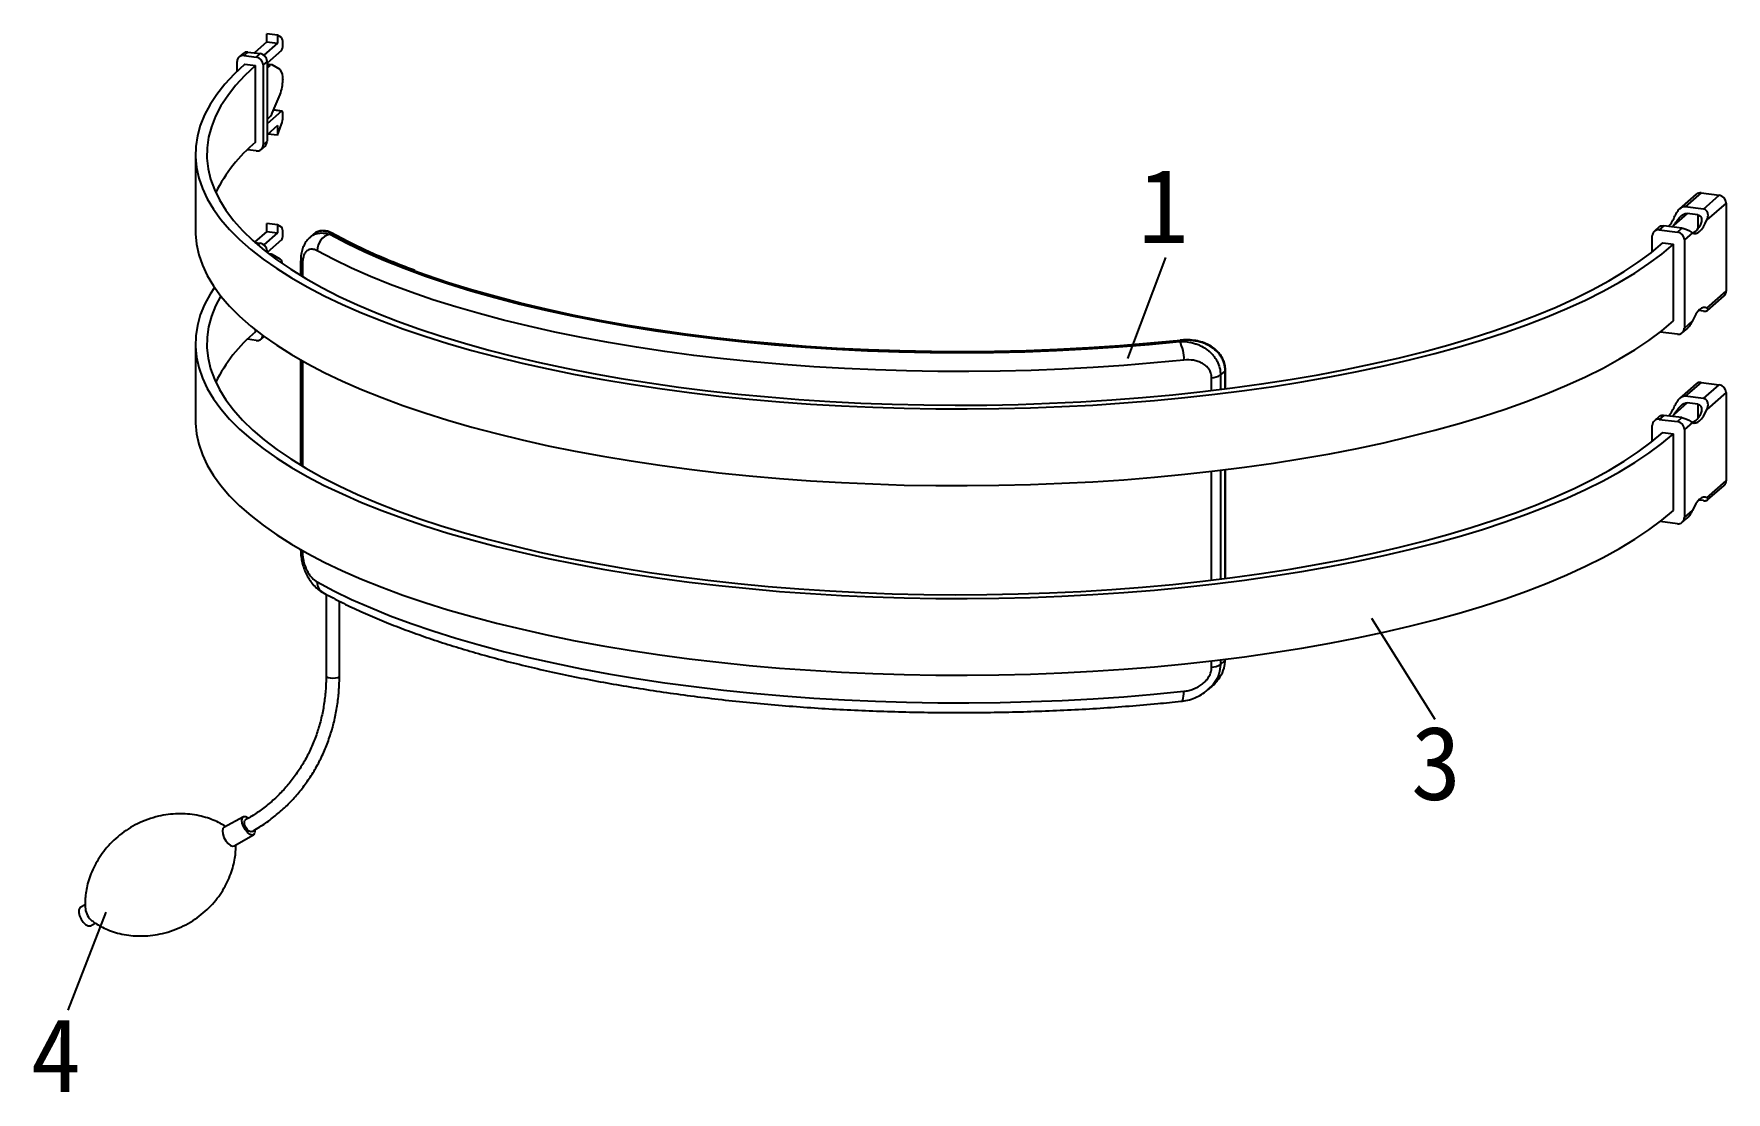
# Model space of a CAD drawing. Header units: millimetres. Extents: x 334 to 1058, y 391 to 536.
# Drawn here: x 334 to 562.9, y 390.7 to 533.8 of the extents above; entities that cross this region are included whole.
import ezdxf

# ---------------------------------------------------------------- set-up
doc = ezdxf.new("R2010")
doc.units = ezdxf.units.MM
doc.styles.get("Standard").update_dxf_attribs({"font": '', "height": 10})
doc.styles.get('Standard').set_extended_font_data('SimSun')

msp = doc.modelspace()

# ---------------------------------------------------------------- linework, layer by layer
at = {"color": 7, "linetype": 'Continuous', "lineweight": 25}
for p, q in [((366.97, 533.61), (365.56, 533.79)), ((365.56, 532.71), (365.56, 533.79)), ((366.97, 533.61), (366.97, 532.53)), ((367.52, 533.28), (366.97, 533.61)), ((362.33, 531.14), (361.8, 530.67)), ((362.99, 531.33), (362.46, 530.86)), ((362.99, 531.33), (364.64, 531.12)), ((365.56, 532.71), (363.88, 531.22)), ((364.11, 530.65), (364.64, 531.12)), ((366.97, 532.53), (365.14, 530.91)), ((365.56, 532.71), (366.97, 532.53)), ((367.53, 531.55), (365.58, 529.83)), ((367.7, 532.18), (367.7, 532.62)), ((361.53, 528.73), (361.53, 530.04)), ((362.46, 530.86), (364.11, 530.65)), ((362.56, 529.69), (364.01, 529.51)), ((364.01, 519.14), (364.01, 529.51)), ((365.58, 530.06), (365.05, 529.59)), ((365.05, 529.59), (365.05, 518.79)), ((365.58, 530.06), (365.58, 519.26)), ((366.18, 529.62), (365.58, 529.7)), ((365.93, 529.52), (365.58, 529.21)), ((367.34, 528.96), (366.27, 529.59)), ((367.7, 527.63), (367.7, 527.57)), ((366.27, 523.08), (367.34, 525.6)), ((367.53, 523.33), (365.58, 521.61)), ((365.93, 522.55), (365.58, 522.23)), ((367.59, 523.35), (366.45, 523.5)), ((367.7, 522.53), (367.7, 523.01)), ((366.97, 521.38), (365.58, 520.15)), ((366.97, 520.09), (365.7, 520.25)), ((366.97, 520.09), (367.54, 521.6)), ((366.97, 521.38), (366.97, 520.09)), ((355.89, 517.51), (355.89, 507.14)), ((364.11, 517.96), (362.91, 518.11)), ((364.77, 518.16), (365.3, 518.62)), ((365.05, 518.79), (365.58, 519.26)), ((558.89, 512.1), (556.65, 510.13)), ((559.55, 512.29), (557.42, 510.42)), ((559.55, 512.29), (562.01, 511.98)), ((559.89, 510.11), (562.01, 511.98)), ((562.94, 510.92), (560.35, 508.63)), ((562.94, 510.92), (562.94, 499)), ((559.89, 510.11), (557.42, 510.42)), ((559.1, 509.34), (557.68, 509.52)), ((559.14, 507.47), (559.14, 509.33)), ((365.56, 507.08), (363.9, 505.61)), ((366.97, 506.9), (365.14, 505.28)), ((366.97, 507.98), (365.56, 508.16)), ((365.56, 507.08), (365.56, 508.16)), ((365.56, 507.08), (366.97, 506.9)), ((367.53, 505.92), (365.58, 504.21)), ((366.97, 507.98), (366.97, 506.9)), ((367.52, 507.65), (366.97, 507.98)), ((367.7, 506.55), (367.7, 506.99)), ((371.85, 506.69), (371.36, 506.25)), ((374.23, 506.83), (374.06, 506.69)), ((552.95, 504.32), (552.95, 506.47)), ((553.95, 507.75), (553.23, 507.11)), ((554.5, 507.84), (553.89, 507.3)), ((553.89, 507.3), (556.35, 506.99)), ((556.96, 507.53), (554.5, 507.84)), ((556.35, 506.99), (556.96, 507.53)), ((558.37, 506.88), (557.29, 505.93)), ((557.29, 505.93), (557.29, 494.01)), ((363.94, 505.58), (364.64, 505.49)), ((365.58, 504.43), (365.58, 504.22)), ((366.18, 503.99), (365.81, 504.04)), ((367.34, 503.33), (366.27, 503.96)), ((554.4, 505.52), (555.84, 505.34)), ((555.84, 494.97), (555.84, 505.34)), ((370.12, 503.09), (370.12, 501.11)), ((560.35, 496.71), (562.94, 499)), ((560.44, 496.4), (562.67, 498.37)), ((557.29, 494.01), (558.37, 494.97)), ((559.89, 496.3), (559.23, 496.39)), ((364.11, 492.34), (362.91, 492.49)), ((364.01, 493.51), (364.01, 493.76)), ((364.77, 492.53), (365.17, 492.88)), ((489.01, 492.21), (489.17, 492.35)), ((489.11, 492.38), (489.07, 492.37)), ((556.35, 493.19), (554.04, 493.48)), ((557.01, 493.38), (557.74, 494.02)), ((355.89, 491.89), (355.89, 481.51)), ((370.12, 489.7), (370.12, 475.48)), ((495.18, 488.23), (494.55, 487.67)), ((495.21, 485.78), (495.21, 488.29)), ((558.89, 486.47), (556.65, 484.5)), ((559.55, 486.66), (557.42, 484.79)), ((559.55, 486.66), (562.01, 486.35)), ((559.89, 484.48), (562.01, 486.35)), ((559.89, 484.48), (557.42, 484.79)), ((559.1, 483.71), (557.68, 483.89)), ((559.14, 481.85), (559.14, 483.7)), ((562.94, 485.29), (560.35, 483)), ((562.94, 485.29), (562.94, 473.37)), ((552.95, 478.69), (552.95, 480.85)), ((553.95, 482.12), (553.23, 481.48)), ((554.5, 482.21), (553.89, 481.67)), ((553.89, 481.67), (556.35, 481.36)), ((556.96, 481.9), (554.5, 482.21)), ((556.35, 481.36), (556.96, 481.9)), ((558.37, 481.26), (557.29, 480.3)), ((554.4, 479.89), (555.84, 479.71)), ((555.84, 469.34), (555.84, 479.71)), ((557.29, 480.3), (557.29, 468.38)), ((495.21, 460.16), (495.21, 474.86)), ((560.35, 471.08), (562.94, 473.37)), ((560.44, 470.77), (562.67, 472.74)), ((557.29, 468.38), (558.37, 469.34)), ((559.89, 470.68), (559.23, 470.76)), ((556.35, 467.56), (554.04, 467.85)), ((557.01, 467.75), (557.74, 468.39)), ((370.12, 464.07), (370.12, 463.97)), ((373.1, 458.27), (373.59, 458.01)), ((373.57, 458.01), (373.57, 446.94)), ((375.36, 446.94), (375.36, 457.09)), ((494.55, 448.54), (495.18, 449.1)), ((495.2, 449.12), (495.2, 449.16)), ((495.21, 449.16), (495.21, 449.24)), ((492.87, 445.18), (492.79, 445.1)), ((492.91, 445.15), (493.4, 445.58)), ((362.38, 427.94), (359.75, 426.48)), ((361.12, 424.02), (363.75, 425.49)), ((340.97, 416.02), (340.31, 415.65)), ((341.68, 413.19), (342.34, 413.56))]:
    msp.add_line(p, q, dxfattribs=at)
at = {"color": 8, "linetype": 'Continuous', "lineweight": 25}
for p, q in [((365.93, 529.52), (365.58, 529.57)), ((367.53, 523.33), (366.43, 523.47)), ((557.68, 509.52), (555.88, 507.93)), ((364.34, 505.23), (364.64, 505.49)), ((365.58, 504.43), (365.45, 504.32)), ((370.37, 502.77), (370.37, 500.96)), ((370.37, 489.56), (370.37, 475.33)), ((494.55, 487.67), (494.55, 485.7)), ((495.18, 485.78), (495.18, 488.23)), ((493.35, 485.56), (493.35, 487.28)), ((557.68, 483.89), (555.88, 482.3)), ((493.35, 459.93), (493.35, 474.64)), ((494.55, 474.78), (494.55, 460.07)), ((495.18, 460.15), (495.18, 474.86)), ((370.37, 463.93), (370.37, 463.65)), ((493.35, 448.15), (493.35, 449.01)), ((494.55, 449.16), (494.55, 448.54)), ((495.18, 449.1), (495.18, 449.23))]:
    msp.add_line(p, q, dxfattribs=at)
for p, q in [((482.02, 489.88), (487.15, 503.57)), ((514.98, 454.81), (523.54, 441.13)), ((343.77, 415.04), (338.63, 401.78))]:
    msp.add_line(p, q)
at = {"color": 7, "linetype": 'Continuous', "lineweight": 25, "flags": 128}
for points in [[(362.56, 529.69), (361.14, 528.35), (359.88, 526.99), (358.79, 525.61), (357.87, 524.22), (357.12, 522.82), (356.55, 521.41), (356.16, 519.99), (355.94, 518.57), (355.9, 517.15), (356.03, 515.72), (356.34, 514.3), (356.83, 512.89), (357.49, 511.48), (358.32, 510.09), (359.33, 508.7), (360.51, 507.34), (361.85, 505.98), (363.36, 504.65), (365.04, 503.34), (366.88, 502.06), (368.87, 500.8), (371.02, 499.57), (373.32, 498.37), (375.77, 497.2), (378.36, 496.07), (381.08, 494.98), (383.94, 493.92), (386.93, 492.9), (390.05, 491.93), (393.28, 491), (396.62, 490.11), (400.07, 489.27), (403.62, 488.48), (407.27, 487.74), (411, 487.05), (414.82, 486.41), (418.71, 485.83), (422.68, 485.3), (426.7, 484.82), (430.78, 484.4), (434.91, 484.04), (439.08, 483.73), (443.29, 483.49), (447.52, 483.3), (451.77, 483.16), (456.03, 483.09), (460.3, 483.08), (464.57, 483.12), (468.83, 483.23), (473.07, 483.39), (477.29, 483.61), (481.48, 483.89), (485.63, 484.22), (489.74, 484.61), (493.79, 485.06), (497.78, 485.57), (501.71, 486.13), (505.57, 486.74), (509.34, 487.4), (513.03, 488.12), (516.63, 488.89), (520.13, 489.7), (523.53, 490.56), (526.81, 491.47), (529.98, 492.43), (533.03, 493.42), (535.95, 494.46), (538.75, 495.54), (541.4, 496.65), (543.92, 497.8), (546.29, 498.99), (548.51, 500.2), (550.58, 501.45), (552.5, 502.72), (554.25, 504.02), (555.84, 505.34)], [(364.01, 529.51), (362.59, 528.17), (361.33, 526.81), (360.25, 525.43), (359.34, 524.05), (358.61, 522.65), (358.05, 521.24), (357.67, 519.82), (357.47, 518.4), (357.45, 516.98), (357.6, 515.56), (357.94, 514.15), (358.45, 512.74), (359.14, 511.33), (360, 509.94), (361.04, 508.56), (362.25, 507.2), (363.63, 505.86), (365.18, 504.53), (366.89, 503.23), (368.77, 501.96), (370.8, 500.71), (372.99, 499.49), (375.33, 498.3), (377.82, 497.15), (380.45, 496.03), (383.21, 494.95), (386.12, 493.91), (389.14, 492.91), (392.3, 491.95), (395.57, 491.04), (398.95, 490.18), (402.44, 489.36), (406.02, 488.59), (409.7, 487.87), (413.47, 487.21), (417.32, 486.6), (421.24, 486.04), (425.22, 485.54), (429.27, 485.09), (433.37, 484.7), (437.52, 484.37), (441.7, 484.1), (445.91, 483.88), (450.15, 483.72), (454.4, 483.63), (458.66, 483.59), (462.92, 483.61), (467.18, 483.69), (471.42, 483.84), (475.64, 484.04), (479.83, 484.29), (483.99, 484.61), (488.1, 484.99), (492.16, 485.42), (496.16, 485.91), (500.1, 486.45), (503.97, 487.05), (507.76, 487.7), (511.46, 488.4), (515.07, 489.16), (518.58, 489.96), (521.99, 490.82), (525.29, 491.72), (528.47, 492.66), (531.53, 493.65), (534.47, 494.68), (537.27, 495.75), (539.94, 496.86), (542.46, 498), (544.84, 499.18), (547.06, 500.4), (549.14, 501.64), (551.05, 502.91), (552.81, 504.2), (554.4, 505.52)], [(367.7, 523.01), (367.7, 523.1), (367.69, 523.18), (367.67, 523.25), (367.65, 523.3), (367.62, 523.34), (367.59, 523.35), (367.56, 523.35), (367.53, 523.33)], [(558.37, 506.88), (558.61, 506.8), (558.85, 506.81), (559.1, 506.9), (559.36, 507.09), (559.62, 507.35), (559.87, 507.71), (560.12, 508.13), (560.35, 508.63)], [(355.89, 507.14), (355.9, 506.77), (356.03, 505.35), (356.34, 503.93), (356.83, 502.52), (357.49, 501.11), (358.32, 499.72), (359.33, 498.33), (360.51, 496.96), (361.85, 495.61), (363.36, 494.28), (365.04, 492.97), (366.88, 491.69), (368.87, 490.43), (371.02, 489.2), (373.32, 488), (375.77, 486.83), (378.36, 485.7), (381.08, 484.61), (383.94, 483.55), (386.93, 482.53), (390.05, 481.56), (393.28, 480.63), (396.62, 479.74), (400.07, 478.9), (403.62, 478.11), (407.27, 477.37), (411, 476.68), (414.82, 476.04), (418.71, 475.46), (422.68, 474.93), (426.7, 474.45), (430.78, 474.03), (434.91, 473.67), (439.08, 473.36), (443.29, 473.12), (447.52, 472.93), (451.77, 472.79), (456.03, 472.72), (460.3, 472.71), (464.57, 472.75), (468.83, 472.85), (473.07, 473.02), (477.29, 473.24), (481.48, 473.51), (485.63, 473.85), (489.74, 474.24), (493.79, 474.69), (497.78, 475.2), (501.71, 475.75), (505.57, 476.37), (509.34, 477.03), (513.03, 477.75), (516.63, 478.51), (520.13, 479.33), (523.53, 480.19), (526.81, 481.1), (529.98, 482.06), (533.03, 483.05), (535.95, 484.09), (538.75, 485.17), (541.4, 486.28), (543.92, 487.43), (546.29, 488.61), (548.51, 489.83), (550.58, 491.08), (552.5, 492.35), (554.25, 493.65), (555.84, 494.97)], [(374.06, 506.69), (376.35, 505.49), (378.79, 504.32), (381.38, 503.19), (384.12, 502.09), (386.99, 501.04), (389.99, 500.03), (393.12, 499.06), (396.38, 498.13), (399.75, 497.26), (403.23, 496.43), (406.81, 495.66), (410.49, 494.93), (414.26, 494.26), (418.11, 493.65), (422.04, 493.09), (426.03, 492.58), (430.09, 492.14), (434.2, 491.75), (438.36, 491.42), (442.55, 491.15), (446.78, 490.95), (451.03, 490.8), (455.29, 490.71), (459.56, 490.69), (463.83, 490.72), (468.1, 490.82), (472.34, 490.98), (476.56, 491.2), (480.75, 491.47), (484.9, 491.81), (489.01, 492.21)], [(555.88, 507.93), (555.73, 507.74), (555.68, 507.69)], [(489.6, 489.69), (485.55, 489.29), (481.45, 488.96), (477.31, 488.68), (473.15, 488.45), (468.95, 488.29), (464.74, 488.18), (460.52, 488.14), (456.3, 488.15), (452.09, 488.22), (447.88, 488.35), (443.7, 488.53), (439.54, 488.78), (435.42, 489.08), (431.33, 489.43), (427.3, 489.85), (423.32, 490.32), (419.4, 490.84), (415.55, 491.42), (411.78, 492.05), (408.09, 492.74), (404.49, 493.47), (400.98, 494.25), (397.57, 495.09), (394.27, 495.96), (391.09, 496.89), (388.02, 497.85), (385.07, 498.86), (382.25, 499.91), (379.56, 500.99), (377.02, 502.11), (374.61, 503.27), (372.35, 504.46)], [(489.17, 492.35), (485.07, 491.95), (480.92, 491.61), (476.73, 491.33), (472.5, 491.11), (468.26, 490.94), (463.99, 490.85), (459.72, 490.81), (455.44, 490.83), (451.18, 490.92), (446.92, 491.06), (442.69, 491.27), (438.5, 491.54), (434.34, 491.86), (430.22, 492.25), (426.16, 492.7), (422.16, 493.2), (418.23, 493.76), (414.38, 494.38), (410.61, 495.05), (406.93, 495.77), (403.35, 496.55), (399.87, 497.38), (396.5, 498.26), (393.25, 499.18), (390.12, 500.15), (387.12, 501.17), (385.45, 501.77)], [(358.46, 499.51), (357.87, 498.59), (357.12, 497.19), (356.55, 495.78), (356.16, 494.36), (355.94, 492.94), (355.9, 491.52), (356.03, 490.1), (356.34, 488.68), (356.83, 487.26), (357.49, 485.86), (358.32, 484.46), (359.33, 483.08), (360.51, 481.71), (361.85, 480.36), (363.36, 479.03), (365.04, 477.72), (366.88, 476.43), (368.87, 475.17), (371.02, 473.94), (373.32, 472.74), (375.77, 471.58), (378.36, 470.44), (381.08, 469.35), (383.94, 468.29), (386.93, 467.28), (390.05, 466.3), (393.28, 465.37), (396.62, 464.49), (400.07, 463.65), (403.62, 462.86), (407.27, 462.12), (411, 461.43), (414.82, 460.79), (418.71, 460.2), (422.68, 459.67), (426.7, 459.2), (430.78, 458.78), (434.91, 458.41), (439.08, 458.11), (443.29, 457.86), (447.52, 457.67), (451.77, 457.54), (456.03, 457.46), (460.3, 457.45), (464.57, 457.49), (468.83, 457.6), (473.07, 457.76), (477.29, 457.98), (481.48, 458.26), (485.63, 458.59), (489.74, 458.99), (493.79, 459.43), (497.78, 459.94), (501.71, 460.5), (505.57, 461.11), (509.34, 461.77), (513.03, 462.49), (516.63, 463.26), (520.13, 464.07), (523.53, 464.94), (526.81, 465.85), (529.98, 466.8), (533.03, 467.8), (535.95, 468.83), (538.75, 469.91), (541.4, 471.02), (543.92, 472.17), (546.29, 473.36), (548.51, 474.57), (550.58, 475.82), (552.5, 477.09), (554.25, 478.39), (555.84, 479.71)], [(359.31, 498.36), (358.61, 497.02), (358.05, 495.61), (357.67, 494.2), (357.47, 492.78), (357.45, 491.36), (357.6, 489.94), (357.94, 488.52), (358.45, 487.11), (359.14, 485.71), (360, 484.32), (361.04, 482.94), (362.25, 481.57), (363.63, 480.23), (365.18, 478.91), (366.89, 477.61), (368.77, 476.33), (370.8, 475.08), (372.99, 473.86), (375.33, 472.67), (377.82, 471.52), (380.45, 470.4), (383.21, 469.32), (386.12, 468.28), (389.14, 467.28), (392.3, 466.32), (395.57, 465.41), (398.95, 464.55), (402.44, 463.73), (406.02, 462.96), (409.7, 462.25), (413.47, 461.58), (417.32, 460.97), (421.24, 460.41), (425.22, 459.91), (429.27, 459.46), (433.37, 459.07), (437.52, 458.74), (441.7, 458.47), (445.91, 458.25), (450.15, 458.1), (454.4, 458), (458.66, 457.96), (462.92, 457.99), (467.18, 458.07), (471.42, 458.21), (475.64, 458.41), (479.83, 458.67), (483.99, 458.98), (488.1, 459.36), (492.16, 459.79), (496.16, 460.28), (500.1, 460.82), (503.97, 461.42), (507.76, 462.07), (511.46, 462.78), (515.07, 463.53), (518.58, 464.34), (521.99, 465.19), (525.29, 466.09), (528.47, 467.03), (531.53, 468.02), (534.47, 469.05), (537.27, 470.12), (539.94, 471.23), (542.46, 472.38), (544.84, 473.56), (547.06, 474.77), (549.14, 476.01), (551.05, 477.28), (552.81, 478.57), (554.4, 479.89)], [(560.35, 496.71), (560.12, 496.8), (559.87, 496.79), (559.62, 496.7), (559.36, 496.51), (559.1, 496.24), (558.85, 495.89), (558.61, 495.46), (558.37, 494.97)], [(355.89, 481.51), (355.9, 481.15), (356.03, 479.72), (356.34, 478.3), (356.83, 476.89), (357.49, 475.48), (358.32, 474.09), (359.33, 472.71), (360.51, 471.34), (361.85, 469.99), (363.36, 468.65), (365.04, 467.35), (366.88, 466.06), (368.87, 464.8), (371.02, 463.57), (373.32, 462.37), (375.77, 461.21), (378.36, 460.07), (381.08, 458.98), (383.94, 457.92), (386.93, 456.91), (390.05, 455.93), (393.28, 455), (396.62, 454.11), (400.07, 453.28), (403.62, 452.49), (407.27, 451.74), (411, 451.05), (414.82, 450.42), (418.71, 449.83), (422.68, 449.3), (426.7, 448.83), (430.78, 448.41), (434.91, 448.04), (439.08, 447.74), (443.29, 447.49), (447.52, 447.3), (451.77, 447.17), (456.03, 447.09), (460.3, 447.08), (464.57, 447.12), (468.83, 447.23), (473.07, 447.39), (477.29, 447.61), (481.48, 447.89), (485.63, 448.22), (489.74, 448.62), (493.79, 449.06), (497.78, 449.57), (501.71, 450.13), (505.57, 450.74), (509.34, 451.4), (513.03, 452.12), (516.63, 452.89), (520.13, 453.7), (523.53, 454.57), (526.81, 455.47), (529.98, 456.43), (533.03, 457.42), (535.95, 458.46), (538.75, 459.54), (541.4, 460.65), (543.92, 461.8), (546.29, 462.99), (548.51, 464.2), (550.58, 465.45), (552.5, 466.72), (554.25, 468.02), (555.84, 469.34)], [(555.88, 482.3), (555.73, 482.11), (555.68, 482.06)], [(558.37, 481.26), (558.61, 481.17), (558.85, 481.18), (559.1, 481.27), (559.36, 481.46), (559.62, 481.73), (559.87, 482.08), (560.12, 482.51), (560.35, 483)], [(560.35, 471.08), (560.12, 471.17), (559.87, 471.16), (559.62, 471.07), (559.36, 470.88), (559.1, 470.61), (558.85, 470.26), (558.61, 469.84), (558.37, 469.34)], [(372.35, 459.68), (374.61, 458.49), (377.02, 457.33), (379.56, 456.21), (382.25, 455.12), (385.07, 454.08), (388.02, 453.07), (391.09, 452.1), (394.27, 451.18), (397.57, 450.3), (400.98, 449.47), (404.49, 448.69), (408.09, 447.95), (411.78, 447.27), (415.55, 446.64), (419.4, 446.06), (423.32, 445.54), (427.3, 445.07), (431.33, 444.65), (435.42, 444.29), (439.54, 443.99), (443.7, 443.75), (447.88, 443.56), (452.09, 443.43), (456.3, 443.36), (460.52, 443.35), (464.74, 443.4), (468.95, 443.51), (473.15, 443.67), (477.31, 443.89), (481.45, 444.17), (485.55, 444.51), (489.6, 444.9)], [(495.18, 449.1), (495.21, 449.15), (495.21, 449.16)], [(359.75, 426.48), (359.61, 426.34), (359.54, 426.03), (359.59, 425.62), (359.75, 425.15), (360, 424.7), (360.32, 424.32), (360.64, 424.07), (360.94, 423.98), (361.12, 424.02)], [(363.8, 425.52), (363.57, 425.45), (363.28, 425.54), (362.95, 425.79), (362.64, 426.17), (362.38, 426.62), (362.22, 427.08), (362.18, 427.5), (362.25, 427.81), (362.43, 427.97), (362.7, 427.96), (363.02, 427.78), (363.05, 427.76)], [(363.5, 425.93), (363.38, 425.91), (363.17, 425.98), (362.95, 426.17), (362.75, 426.43), (362.59, 426.75), (362.51, 427.05), (362.51, 427.31), (362.59, 427.47), (362.63, 427.5)], [(340.31, 415.65), (340.26, 415.61), (340.13, 415.37), (340.11, 415.01), (340.22, 414.56), (340.43, 414.1), (340.72, 413.67), (341.04, 413.35), (341.36, 413.18), (341.63, 413.17), (341.68, 413.19)]]:
    msp.add_lwpolyline(points, dxfattribs=at)
at = {"color": 8, "linetype": 'Continuous', "lineweight": 25, "flags": 128}
for points in [[(489.17, 492.35), (489.14, 492.37), (489.11, 492.38)], [(495.18, 488.23), (495.21, 488.27), (495.21, 488.28)], [(375.36, 446.94), (375.3, 446.84), (375.12, 446.74), (374.83, 446.67), (374.49, 446.64), (374.15, 446.66), (373.85, 446.73), (373.65, 446.82), (373.57, 446.93), (373.57, 446.94)], [(489.21, 443.55), (489.23, 443.55), (489.34, 443.62), (489.43, 443.76), (489.5, 443.96), (489.56, 444.23), (489.59, 444.55), (489.6, 444.9)]]:
    msp.add_lwpolyline(points, dxfattribs=at)
at = {"color": 7, "linetype": 'Continuous', "lineweight": 25}
for centre, radius, start, end in [((362.87, 530.5), 0.834, 81.8421, 130.6609), ((364.48, 530.04), 1.09, 1.0588, 81.7604), ((366.85, 532.74), 0.859, 351.6877, 38.9246), ((366.72, 532.12), 0.984, 324.9306, 3.5933), ((362.34, 530.06), 0.814, 81.3985, 181.4212), ((363.95, 529.57), 1.09, 1.0588, 81.7604), ((366.14, 529.34), 0.283, 63.109, 139.0299), ((366.01, 527.88), 1.71, 351.5753, 39.2047), ((362.35, 527.54), 5.35, 338.7179, 0.3193), ((364.84, 523.61), 1.52, 315.433, 339.5954), ((364.96, 522.52), 2.75, 340.4231, 0.1317), ((377.52, 502.94), 21.09, 129.83, 153.569), ((364.23, 518.77), 0.814, 261.3987, 1.4203), ((364.74, 519.24), 0.834, 312.1572, 0.9778), ((559.43, 511.46), 0.834, 81.8412, 130.6613), ((561.85, 510.9), 1.09, 1.0581, 81.7609), ((551.61, 510.87), 4.72, 318.6783, 338.9104), ((366.85, 507.11), 0.859, 351.6877, 38.9247), ((366.72, 506.49), 0.984, 324.9308, 3.5932), ((374.65, 504.47), 2.3, 104.7996, 180.2053), ((553.77, 506.49), 0.814, 81.3984, 181.4206), ((556.2, 505.91), 1.09, 1.0581, 81.7609), ((557.85, 508.36), 1.57, 289.6415, 327.4368), ((364.48, 504.41), 1.09, 1.0588, 81.7605), ((366.15, 503.72), 0.27, 62.243, 132.4746), ((366.73, 502.65), 0.921, 3.7019, 48.3659), ((562.11, 498.99), 0.834, 312.1579, 0.9784), ((377.52, 477.31), 21.09, 129.83, 153.569), ((364.23, 493.13), 0.809, 261.1779, 349.1173), ((485.1, 489.95), 4.51, 356.682, 30.0455), ((556.47, 493.99), 0.814, 261.3985, 1.4212), ((493.23, 489.67), 2.39, 272.8471, 303.4009), ((559.43, 485.84), 0.834, 81.8416, 130.6609), ((561.85, 485.27), 1.09, 1.0582, 81.7608), ((551.61, 485.25), 4.72, 318.6781, 338.9105), ((553.77, 480.87), 0.814, 81.3986, 181.4206), ((556.2, 480.28), 1.09, 1.0582, 81.7608), ((557.85, 482.73), 1.57, 289.6433, 327.435), ((562.11, 473.36), 0.834, 312.1577, 0.9785), ((556.47, 468.36), 0.814, 261.3984, 1.4212), ((370.54, 464.03), 0.425, 189.1003, 246.3706), ((493.23, 450.54), 2.39, 272.8471, 303.4009), ((363.13, 426.01), 0.831, 324.5419, 11.6834), ((343.5, 415.82), 2.52, 186.6408, 231.7153)]:
    msp.add_arc(centre, radius, start, end, dxfattribs=at)
at = {"color": 8, "linetype": 'Continuous', "lineweight": 25}
for centre, radius, start, end in [((374.3, 506.49), 0.35, 61.5174, 102.4798), ((413.72, 579.41), 82.63, 241.4474, 249.995), ((370.55, 503.16), 0.427, 189.4751, 246.3221), ((373.92, 459.61), 1.57, 177.4018, 238.4747)]:
    msp.add_arc(centre, radius, start, end, dxfattribs=at)
at = {"color": 7, "linetype": 'Continuous', "lineweight": 25}
for points, knots in [([(555.88, 507.93), (555.97, 508.05), (556.06, 508.18), (556.21, 508.4), (556.26, 508.47), (556.37, 508.63), (556.43, 508.71), (556.56, 508.87), (556.63, 508.96), (556.79, 509.12), (556.88, 509.2), (557.03, 509.31), (557.08, 509.35), (557.19, 509.41), (557.25, 509.44), (557.37, 509.49), (557.43, 509.5), (557.56, 509.52), (557.62, 509.52), (557.68, 509.52)], [0, 0, 0, 0, 0.25, 0.25, 0.375, 0.375, 0.5, 0.5, 0.625, 0.625, 0.75, 0.75, 0.8125, 0.8125, 0.875, 0.875, 0.9375, 0.9375, 1, 1, 1, 1]), ([(557.42, 510.42), (557.34, 510.43), (557.25, 510.42), (557.08, 510.38), (556.99, 510.35), (556.83, 510.27), (556.76, 510.21), (556.62, 510.1), (556.56, 510.04), (556.39, 509.85), (556.29, 509.71), (556.14, 509.44), (556.07, 509.31), (556.02, 509.17)], [0, 0, 0, 0, 0.125, 0.125, 0.25, 0.25, 0.375, 0.375, 0.5, 0.5, 0.75, 0.75, 1, 1, 1, 1]), ([(559.1, 509.34), (559.16, 509.33), (559.21, 509.31), (559.32, 509.27), (559.36, 509.23), (559.44, 509.16), (559.47, 509.12), (559.53, 509.04), (559.55, 509), (559.6, 508.86), (559.61, 508.77), (559.62, 508.58), (559.61, 508.49), (559.56, 508.23), (559.5, 508.07), (559.35, 507.77), (559.26, 507.63), (559.17, 507.52)], [0, 0, 0, 0, 0.0625, 0.0625, 0.125, 0.125, 0.1875, 0.1875, 0.25, 0.25, 0.375, 0.375, 0.5, 0.5, 0.75, 0.75, 1, 1, 1, 1]), ([(560.35, 508.63), (560.41, 508.76), (560.45, 508.9), (560.5, 509.18), (560.51, 509.33), (560.47, 509.55), (560.45, 509.62), (560.39, 509.76), (560.35, 509.82), (560.25, 509.94), (560.19, 509.99), (560.05, 510.07), (559.97, 510.1), (559.89, 510.11)], [0, 0, 0, 0, 0.25, 0.25, 0.5, 0.5, 0.625, 0.625, 0.75, 0.75, 0.875, 0.875, 1, 1, 1, 1]), ([(371.35, 506.22), (371.24, 506.13), (370.97, 505.89), (370.64, 505.37), (370.35, 504.72), (370.18, 503.98), (370.11, 503.43), (370.13, 503.12), (370.13, 503.09)], [0, 0, 0, 0, 0.1270586, 0.330831, 0.5407605, 0.7588196, 0.976137, 1, 1, 1, 1]), ([(374.47, 506.78), (374.34, 506.86), (373.99, 507.05), (373.46, 507.17), (372.89, 507.19), (372.38, 507.04), (372.04, 506.88), (371.9, 506.73), (371.89, 506.72)], [0, 0, 0, 0, 0.151613, 0.392557, 0.594435, 0.787964, 0.993528, 1, 1, 1, 1]), ([(385.63, 501.77), (384.93, 502.04), (383.35, 502.63), (381.04, 503.58), (378.7, 504.63), (376.49, 505.7), (375.14, 506.44), (374.47, 506.8)], [0, 0, 0, 0, 0.1694, 0.378343, 0.587221, 0.796029, 1, 1, 1, 1]), ([(553.96, 507.74), (553.99, 507.77), (554.06, 507.82), (554.25, 507.86), (554.42, 507.84), (554.5, 507.84)], [0, 0, 0, 0, 0.367498, 0.685908, 1, 1, 1, 1]), ([(556.96, 507.53), (557.05, 507.52), (557.14, 507.5), (557.31, 507.45), (557.4, 507.42), (557.56, 507.36), (557.63, 507.32), (557.77, 507.25), (557.83, 507.22), (558, 507.12), (558.09, 507.06), (558.25, 506.96), (558.32, 506.92), (558.37, 506.88)], [0, 0, 0, 0, 0.125, 0.125, 0.25, 0.25, 0.375, 0.375, 0.5, 0.5, 0.75, 0.75, 1, 1, 1, 1]), ([(372.35, 504.46), (372.23, 504.53), (372.12, 504.58), (371.89, 504.65), (371.77, 504.67), (371.55, 504.68), (371.44, 504.67), (371.23, 504.61), (371.13, 504.57), (370.94, 504.44), (370.86, 504.36), (370.7, 504.15), (370.62, 504.02), (370.53, 503.81), (370.51, 503.73), (370.46, 503.56), (370.44, 503.47), (370.39, 503.19), (370.37, 502.99), (370.37, 502.77)], [0, 0, 0, 0, 0.125, 0.125, 0.25, 0.25, 0.375, 0.375, 0.5, 0.5, 0.625, 0.625, 0.75, 0.75, 0.8125, 0.8125, 0.875, 0.875, 1, 1, 1, 1]), ([(558.37, 494.97), (558.27, 494.77), (558.12, 494.46), (557.87, 494.12), (557.75, 494.03), (557.74, 494.02)], [0, 0, 0, 0, 0.631011, 0.970249, 1, 1, 1, 1]), ([(559.89, 496.3), (559.97, 496.29), (560.05, 496.29), (560.19, 496.3), (560.25, 496.31), (560.35, 496.34), (560.39, 496.36), (560.45, 496.41), (560.47, 496.43), (560.51, 496.5), (560.5, 496.55), (560.45, 496.64), (560.41, 496.68), (560.35, 496.71)], [0, 0, 0, 0, 0.125, 0.125, 0.25, 0.25, 0.375, 0.375, 0.5, 0.5, 0.75, 0.75, 1, 1, 1, 1]), ([(489.01, 492.21), (489.35, 492.22), (489.69, 492.2), (490.37, 492.11), (490.7, 492.04), (491.19, 491.89), (491.35, 491.83), (491.66, 491.71), (491.82, 491.64), (492.26, 491.41), (492.54, 491.24), (492.94, 490.93), (493.07, 490.82), (493.31, 490.6), (493.42, 490.48), (493.63, 490.23), (493.73, 490.1), (493.92, 489.83), (494, 489.69), (494.23, 489.26), (494.35, 488.96), (494.51, 488.32), (494.55, 488), (494.55, 487.67)], [0, 0, 0, 0, 0.125, 0.125, 0.25, 0.25, 0.3125, 0.3125, 0.375, 0.375, 0.5, 0.5, 0.5625, 0.5625, 0.625, 0.625, 0.6875, 0.6875, 0.75, 0.75, 0.875, 0.875, 1, 1, 1, 1]), ([(495.21, 488.28), (495.21, 488.3), (495.23, 488.57), (495.14, 489.08), (494.92, 489.78), (494.55, 490.41), (494.06, 490.97), (493.45, 491.46), (492.72, 491.87), (491.88, 492.18), (490.95, 492.37), (490.01, 492.45), (489.39, 492.39), (489.11, 492.37)], [0, 0, 0, 0, 0.006943, 0.094421, 0.181247, 0.269566, 0.360594, 0.456443, 0.558535, 0.667329, 0.782529, 0.903343, 1, 1, 1, 1]), ([(495.18, 488.23), (495.18, 488.58), (495.13, 488.92), (494.98, 489.4), (494.92, 489.56), (494.78, 489.87), (494.7, 490.01), (494.52, 490.29), (494.42, 490.43), (494.21, 490.69), (494.09, 490.81), (493.73, 491.15), (493.46, 491.34), (493.03, 491.61), (492.88, 491.69), (492.58, 491.83), (492.42, 491.9), (491.94, 492.08), (491.62, 492.17), (491.11, 492.27), (490.93, 492.3), (490.58, 492.35), (490.41, 492.36), (489.88, 492.39), (489.53, 492.38), (489.17, 492.35)], [0, 0, 0, 0, 0.125, 0.125, 0.1875, 0.1875, 0.25, 0.25, 0.3125, 0.3125, 0.375, 0.375, 0.5, 0.5, 0.5625, 0.5625, 0.625, 0.625, 0.75, 0.75, 0.8125, 0.8125, 0.875, 0.875, 1, 1, 1, 1]), ([(493.35, 487.28), (493.35, 487.39), (493.34, 487.49), (493.31, 487.7), (493.28, 487.81), (493.19, 488.11), (493.1, 488.29), (492.92, 488.54), (492.86, 488.62), (492.72, 488.77), (492.65, 488.84), (492.49, 488.97), (492.41, 489.04), (492.24, 489.15), (492.16, 489.21), (491.89, 489.35), (491.7, 489.43), (491.3, 489.57), (491.1, 489.62), (490.47, 489.72), (490.04, 489.73), (489.6, 489.69)], [0, 0, 0, 0, 0.0625, 0.0625, 0.125, 0.125, 0.25, 0.25, 0.3125, 0.3125, 0.375, 0.375, 0.4375, 0.4375, 0.5, 0.5, 0.625, 0.625, 0.75, 0.75, 1, 1, 1, 1]), ([(555.88, 482.3), (555.97, 482.42), (556.06, 482.55), (556.21, 482.77), (556.26, 482.85), (556.37, 483), (556.43, 483.08), (556.56, 483.25), (556.63, 483.33), (556.79, 483.49), (556.88, 483.57), (557.03, 483.69), (557.08, 483.72), (557.19, 483.78), (557.25, 483.81), (557.37, 483.86), (557.43, 483.88), (557.56, 483.89), (557.62, 483.9), (557.68, 483.89)], [0, 0, 0, 0, 0.25, 0.25, 0.375, 0.375, 0.5, 0.5, 0.625, 0.625, 0.75, 0.75, 0.8125, 0.8125, 0.875, 0.875, 0.9375, 0.9375, 1, 1, 1, 1]), ([(557.42, 484.79), (557.34, 484.8), (557.25, 484.79), (557.08, 484.76), (556.99, 484.72), (556.83, 484.64), (556.76, 484.59), (556.62, 484.47), (556.56, 484.41), (556.39, 484.22), (556.29, 484.08), (556.14, 483.81), (556.07, 483.68), (556.02, 483.55)], [0, 0, 0, 0, 0.125, 0.125, 0.25, 0.25, 0.375, 0.375, 0.5, 0.5, 0.75, 0.75, 1, 1, 1, 1]), ([(559.1, 483.71), (559.16, 483.7), (559.21, 483.69), (559.32, 483.64), (559.36, 483.61), (559.44, 483.54), (559.47, 483.5), (559.53, 483.41), (559.55, 483.37), (559.6, 483.23), (559.61, 483.14), (559.62, 482.95), (559.61, 482.86), (559.56, 482.6), (559.5, 482.44), (559.35, 482.14), (559.26, 482.01), (559.17, 481.89)], [0, 0, 0, 0, 0.0625, 0.0625, 0.125, 0.125, 0.1875, 0.1875, 0.25, 0.25, 0.375, 0.375, 0.5, 0.5, 0.75, 0.75, 1, 1, 1, 1]), ([(560.35, 483), (560.41, 483.13), (560.45, 483.27), (560.5, 483.55), (560.51, 483.7), (560.47, 483.92), (560.45, 483.99), (560.39, 484.13), (560.35, 484.2), (560.25, 484.31), (560.19, 484.36), (560.05, 484.44), (559.97, 484.47), (559.89, 484.48)], [0, 0, 0, 0, 0.25, 0.25, 0.5, 0.5, 0.625, 0.625, 0.75, 0.75, 0.875, 0.875, 1, 1, 1, 1]), ([(553.96, 482.12), (553.99, 482.14), (554.06, 482.19), (554.25, 482.23), (554.42, 482.22), (554.5, 482.21)], [0, 0, 0, 0, 0.367498, 0.685908, 1, 1, 1, 1]), ([(556.96, 481.9), (557.05, 481.89), (557.14, 481.87), (557.31, 481.82), (557.4, 481.79), (557.56, 481.73), (557.63, 481.69), (557.77, 481.62), (557.83, 481.59), (558, 481.49), (558.09, 481.43), (558.25, 481.33), (558.32, 481.29), (558.37, 481.26)], [0, 0, 0, 0, 0.125, 0.125, 0.25, 0.25, 0.375, 0.375, 0.5, 0.5, 0.75, 0.75, 1, 1, 1, 1]), ([(558.37, 469.34), (558.27, 469.14), (558.12, 468.83), (557.87, 468.49), (557.75, 468.4), (557.74, 468.39)], [0, 0, 0, 0, 0.631012, 0.97025, 1, 1, 1, 1]), ([(559.89, 470.68), (559.97, 470.67), (560.05, 470.66), (560.19, 470.67), (560.25, 470.68), (560.35, 470.72), (560.39, 470.74), (560.45, 470.78), (560.47, 470.8), (560.51, 470.88), (560.5, 470.93), (560.45, 471.01), (560.41, 471.05), (560.35, 471.08)], [0, 0, 0, 0, 0.125, 0.125, 0.25, 0.25, 0.375, 0.375, 0.5, 0.5, 0.75, 0.75, 1, 1, 1, 1]), ([(370.13, 463.97), (370.13, 463.93), (370.11, 463.65), (370.18, 463.08), (370.32, 462.29), (370.55, 461.52), (370.87, 460.76), (371.27, 460.04), (371.77, 459.35), (372.36, 458.77), (372.81, 458.41), (373.07, 458.29), (373.1, 458.28)], [0, 0, 0, 0, 0.013654, 0.124543, 0.233087, 0.343812, 0.458822, 0.581744, 0.713478, 0.856521, 0.983845, 1, 1, 1, 1]), ([(370.37, 463.65), (370.37, 463.54), (370.38, 463.43), (370.4, 463.2), (370.41, 463.09), (370.46, 462.75), (370.51, 462.53), (370.6, 462.2), (370.63, 462.09), (370.7, 461.88), (370.74, 461.78), (370.82, 461.58), (370.86, 461.49), (370.95, 461.3), (370.99, 461.21), (371.13, 460.95), (371.23, 460.79), (371.44, 460.49), (371.55, 460.36), (371.88, 459.99), (372.11, 459.81), (372.35, 459.68)], [0, 0, 0, 0, 0.0625, 0.0625, 0.125, 0.125, 0.25, 0.25, 0.3125, 0.3125, 0.375, 0.375, 0.4375, 0.4375, 0.5, 0.5, 0.625, 0.625, 0.75, 0.75, 1, 1, 1, 1]), ([(373.59, 458.01), (373.8, 457.89), (374.73, 457.39), (376.48, 456.51), (378.87, 455.4), (381.39, 454.33), (384.03, 453.3), (386.78, 452.31), (389.65, 451.35), (392.62, 450.44), (395.69, 449.57), (398.85, 448.74), (402.11, 447.96), (405.46, 447.22), (408.89, 446.52), (412.39, 445.88), (415.97, 445.28), (419.62, 444.73), (423.32, 444.22), (427.08, 443.77), (430.89, 443.37), (434.75, 443.02), (438.64, 442.72), (442.56, 442.47), (446.51, 442.28), (450.48, 442.14), (454.46, 442.05), (458.45, 442.01), (462.44, 442.03), (466.42, 442.1), (470.4, 442.22), (474.35, 442.39), (478.28, 442.62), (482.19, 442.9), (485.83, 443.21), (488.16, 443.44), (489.21, 443.55)], [0, 0, 0, 0, 0.009071, 0.039563, 0.070019, 0.100437, 0.130817, 0.161163, 0.191477, 0.221762, 0.252022, 0.282259, 0.312476, 0.342674, 0.372856, 0.403025, 0.43318, 0.463325, 0.493461, 0.523588, 0.553708, 0.583821, 0.61393, 0.644034, 0.674135, 0.704234, 0.73433, 0.764425, 0.79452, 0.824615, 0.854711, 0.884808, 0.914907, 0.945009, 0.975115, 1, 1, 1, 1]), ([(492.83, 445.15), (493, 445.27), (493.3, 445.48), (493.96, 446.1), (494.67, 447), (495.12, 448.17), (495.16, 448.85), (495.18, 449.1)], [0, 0, 0, 0, 0.131764, 0.225809, 0.557621, 0.838997, 1, 1, 1, 1]), ([(373.57, 446.94), (373.56, 446.61), (373.55, 445.63), (373.42, 444.03), (373.13, 442.16), (372.69, 440.33), (372.11, 438.56), (371.39, 436.86), (370.53, 435.24), (369.55, 433.7), (368.44, 432.26), (367.22, 430.93), (365.88, 429.7), (364.47, 428.62), (363.37, 427.91), (362.75, 427.57), (362.63, 427.5)], [0, 0, 0, 0, 0.040738, 0.119321, 0.197938, 0.276595, 0.355296, 0.434046, 0.512846, 0.591693, 0.670585, 0.749514, 0.828471, 0.907443, 0.98224, 1, 1, 1, 1]), ([(363.5, 425.93), (363.8, 426.1), (364.64, 426.58), (365.96, 427.48), (367.43, 428.66), (368.79, 429.97), (370.04, 431.38), (371.18, 432.9), (372.19, 434.51), (373.07, 436.21), (373.81, 437.99), (374.41, 439.83), (374.87, 441.73), (375.19, 443.68), (375.34, 445.42), (375.36, 446.52), (375.36, 446.94)], [0, 0, 0, 0, 0.040703, 0.116572, 0.192438, 0.268292, 0.344142, 0.419996, 0.495863, 0.571752, 0.647669, 0.723619, 0.799606, 0.875629, 0.951689, 1, 1, 1, 1]), ([(489.6, 444.9), (489.82, 444.93), (490.04, 444.96), (490.47, 445.07), (490.68, 445.14), (491.1, 445.3), (491.31, 445.39), (491.7, 445.61), (491.89, 445.74), (492.25, 446.02), (492.42, 446.17), (492.72, 446.51), (492.86, 446.69), (493.04, 446.98), (493.09, 447.08), (493.18, 447.29), (493.22, 447.4), (493.32, 447.72), (493.35, 447.93), (493.35, 448.15)], [0, 0, 0, 0, 0.125, 0.125, 0.25, 0.25, 0.375, 0.375, 0.5, 0.5, 0.625, 0.625, 0.75, 0.75, 0.8125, 0.8125, 0.875, 0.875, 1, 1, 1, 1]), ([(489.21, 443.57), (489.35, 443.58), (489.82, 443.61), (490.62, 443.83), (491.54, 444.21), (492.28, 444.63), (492.67, 444.96), (492.81, 445.08)], [0, 0, 0, 0, 0.106155, 0.36362, 0.623976, 0.857361, 1, 1, 1, 1]), ([(359.98, 426.61), (359.97, 426.61), (359.74, 426.77), (359.19, 427.09), (358.29, 427.51), (357.23, 427.88), (356.07, 428.16), (354.82, 428.33), (353.52, 428.36), (352.2, 428.26), (350.82, 428.02), (349.43, 427.61), (348.06, 427.03), (346.79, 426.31), (345.63, 425.48), (344.59, 424.54), (343.68, 423.54), (342.9, 422.47), (342.25, 421.37), (341.74, 420.25), (341.37, 419.16), (341.12, 418.11), (340.99, 417.13), (340.95, 416.29), (340.97, 415.75), (341, 415.53), (341, 415.52)], [0, 0, 0, 0, 0.001636, 0.037236, 0.076958, 0.119824, 0.164927, 0.211565, 0.259243, 0.307622, 0.356474, 0.411101, 0.464865, 0.517541, 0.569137, 0.619624, 0.668971, 0.717108, 0.763914, 0.809199, 0.852674, 0.893926, 0.93239, 0.967376, 0.998179, 1, 1, 1, 1]), ([(341.94, 413.85), (342.08, 413.74), (342.42, 413.48), (343.12, 413.08), (344.03, 412.65), (345.08, 412.28), (346.25, 412), (347.49, 411.84), (348.79, 411.8), (350.12, 411.9), (351.49, 412.15), (352.88, 412.56), (354.25, 413.14), (355.52, 413.86), (356.68, 414.69), (357.72, 415.62), (358.64, 416.63), (359.42, 417.7), (360.06, 418.8), (360.57, 419.91), (360.95, 421.01), (361.2, 422.06), (361.32, 423.02), (361.36, 423.72), (361.35, 424.06), (361.34, 424.14)], [0, 0, 0, 0, 0.023806, 0.059404, 0.099124, 0.141987, 0.187088, 0.233723, 0.281398, 0.329775, 0.378624, 0.433248, 0.487009, 0.539682, 0.591275, 0.641759, 0.691104, 0.739238, 0.786041, 0.831323, 0.874797, 0.916046, 0.954508, 0.989492, 1, 1, 1, 1])]:
    msp.add_open_spline(points, degree=3, knots=knots, dxfattribs=at)
at = {"color": 8, "linetype": 'Continuous', "lineweight": 25}
for points, knots in [([(371.37, 506.19), (371.45, 506.29), (371.68, 506.57), (372.22, 506.77), (373.03, 506.94), (373.67, 506.79), (374.06, 506.69)], [0, 0, 0, 0, 0.116232, 0.361694, 0.607276, 1, 1, 1, 1]), ([(374.23, 506.83), (374, 506.93), (373.55, 507.12), (372.93, 507.16), (372.36, 507.04), (372.02, 506.85), (371.86, 506.7), (371.85, 506.69)], [0, 0, 0, 0, 0.255567, 0.518026, 0.747449, 0.982983, 1, 1, 1, 1]), ([(494.55, 448.54), (494.5, 448.1), (494.42, 447.24), (493.83, 446.05), (493.18, 445.47), (492.87, 445.18)], [0, 0, 0, 0, 0.347143, 0.682958, 1, 1, 1, 1])]:
    msp.add_open_spline(points, degree=3, knots=knots, dxfattribs=at)

# ---------------------------------------------------------------- texts
for s, p in [('1', (483.42, 505.53)), ('3', (520.31, 430.21)), ('4', (333.62, 390.71))]:
    msp.add_text(s, height=10).set_placement(p)

doc.saveas('drawing.dxf')
